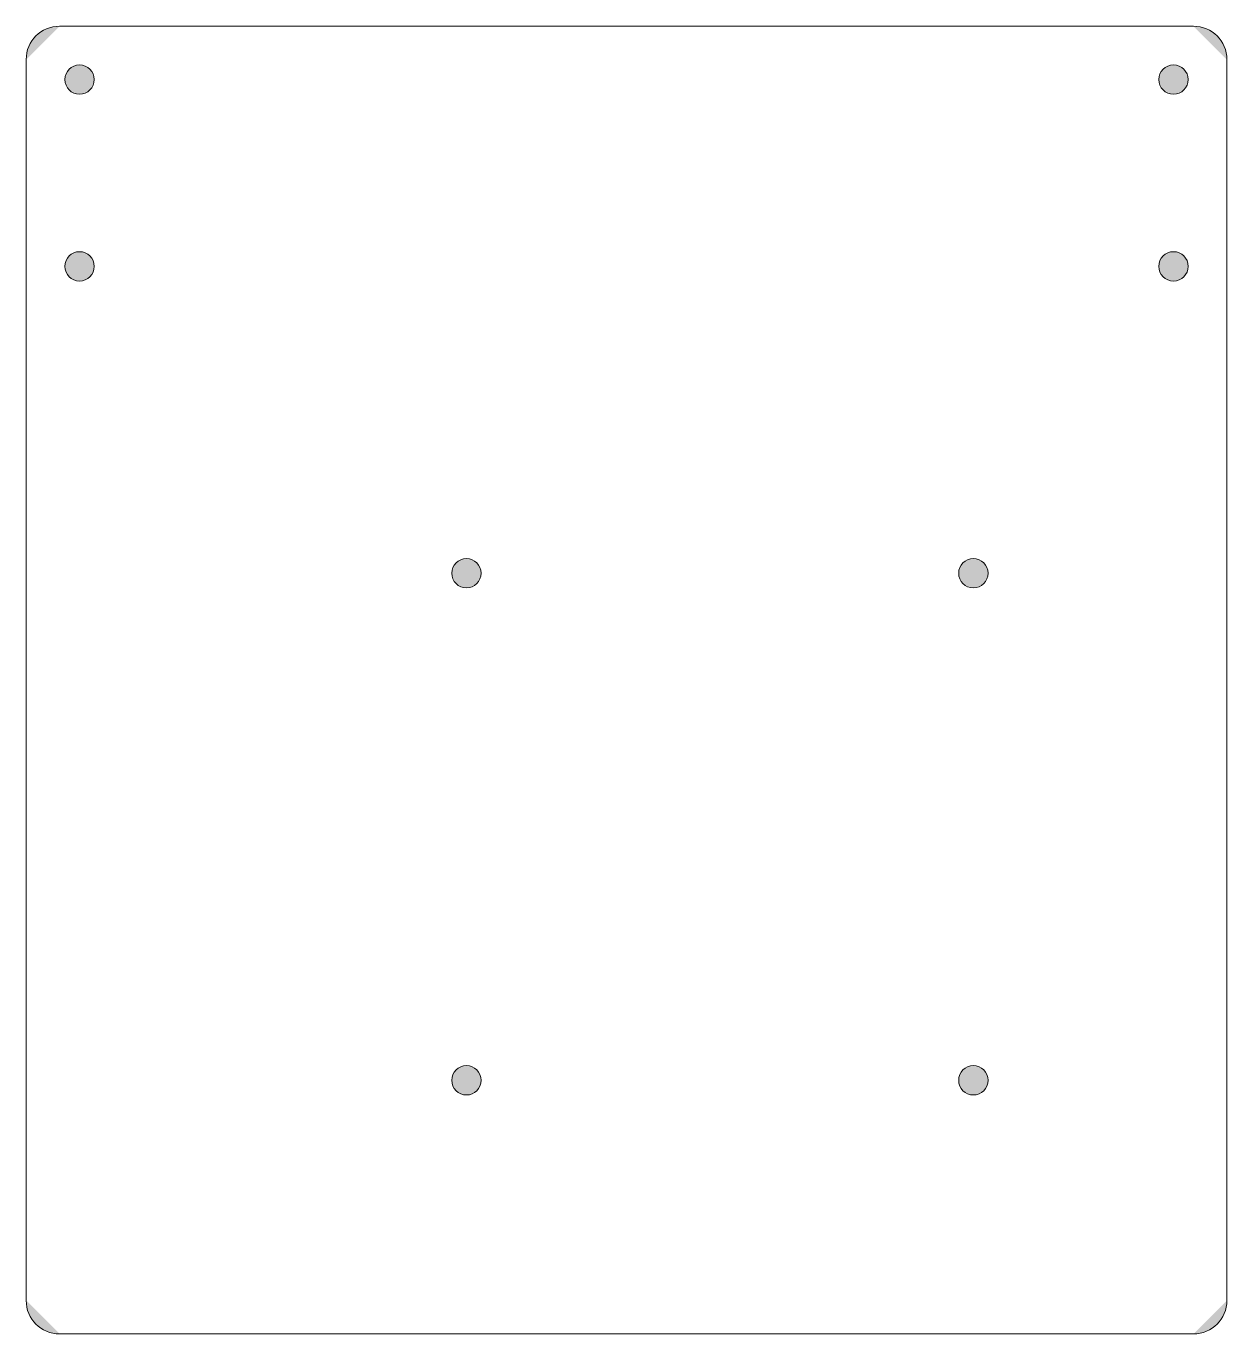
# Model space of a CAD drawing. Header units: millimetres. Extents: x 0.1 to 90.1, y 0.1 to 98.1.
import ezdxf

# ---------------------------------------------------------------- set-up
doc = ezdxf.new("R2010")
doc.units = ezdxf.units.MM
doc.header["$MEASUREMENT"] = 0
doc.layers.add('svg48', color=7, linetype='Continuous')

# ---------------------------------------------------------------- blocks, each defined once
blk = doc.blocks.new('block 7')
at = {"layer": 'svg48', "true_color": 0xffffff}
h = blk.add_hatch(color=7, dxfattribs=at)
h.dxf.hatch_style = 2
edge = h.paths.add_edge_path()
edge.add_spline(control_points=[(4.075, 95.171), (4.683, 95.171), (5.175, 94.678), (5.175, 94.071), (5.175, 93.463), (4.683, 92.971), (4.075, 92.971), (3.467, 92.971), (2.975, 93.463), (2.975, 94.071), (2.975, 94.678), (3.467, 95.171), (4.075, 95.171)], knot_values=[0, 0, 0, 0, 1, 1, 1, 2, 2, 2, 3, 3, 3, 4, 4, 4, 4], degree=3, periodic=1)
h = blk.add_hatch(color=7, dxfattribs=at)
h.dxf.hatch_style = 2
edge = h.paths.add_edge_path()
edge.add_spline(control_points=[(86.075, 95.171), (86.683, 95.171), (87.175, 94.678), (87.175, 94.071), (87.175, 93.463), (86.683, 92.971), (86.075, 92.971), (85.467, 92.971), (84.975, 93.463), (84.975, 94.071), (84.975, 94.678), (85.467, 95.171), (86.075, 95.171)], knot_values=[0, 0, 0, 0, 1, 1, 1, 2, 2, 2, 3, 3, 3, 4, 4, 4, 4], degree=3, periodic=1)
h = blk.add_hatch(color=7, dxfattribs=at)
h.dxf.hatch_style = 2
edge = h.paths.add_edge_path()
edge.add_spline(control_points=[(4.075, 81.171), (4.683, 81.171), (5.175, 80.678), (5.175, 80.071), (5.175, 79.463), (4.683, 78.971), (4.075, 78.971), (3.467, 78.971), (2.975, 79.463), (2.975, 80.071), (2.975, 80.678), (3.467, 81.171), (4.075, 81.171)], knot_values=[0, 0, 0, 0, 1, 1, 1, 2, 2, 2, 3, 3, 3, 4, 4, 4, 4], degree=3, periodic=1)
h = blk.add_hatch(color=7, dxfattribs=at)
h.dxf.hatch_style = 2
edge = h.paths.add_edge_path()
edge.add_spline(control_points=[(86.075, 81.171), (86.683, 81.171), (87.175, 80.678), (87.175, 80.071), (87.175, 79.463), (86.683, 78.971), (86.075, 78.971), (85.467, 78.971), (84.975, 79.463), (84.975, 80.071), (84.975, 80.678), (85.467, 81.171), (86.075, 81.171)], knot_values=[0, 0, 0, 0, 1, 1, 1, 2, 2, 2, 3, 3, 3, 4, 4, 4, 4], degree=3, periodic=1)
h = blk.add_hatch(color=7, dxfattribs=at)
h.dxf.hatch_style = 2
edge = h.paths.add_edge_path()
edge.add_spline(control_points=[(33.075, 58.171), (33.683, 58.171), (34.175, 57.678), (34.175, 57.071), (34.175, 56.463), (33.683, 55.971), (33.075, 55.971), (32.468, 55.971), (31.975, 56.463), (31.975, 57.071), (31.975, 57.678), (32.468, 58.171), (33.075, 58.171)], knot_values=[0, 0, 0, 0, 1, 1, 1, 2, 2, 2, 3, 3, 3, 4, 4, 4, 4], degree=3, periodic=1)
h = blk.add_hatch(color=7, dxfattribs=at)
h.dxf.hatch_style = 2
edge = h.paths.add_edge_path()
edge.add_spline(control_points=[(71.075, 58.171), (71.683, 58.171), (72.175, 57.678), (72.175, 57.071), (72.175, 56.463), (71.683, 55.971), (71.075, 55.971), (70.468, 55.971), (69.975, 56.463), (69.975, 57.071), (69.975, 57.678), (70.468, 58.171), (71.075, 58.171)], knot_values=[0, 0, 0, 0, 1, 1, 1, 2, 2, 2, 3, 3, 3, 4, 4, 4, 4], degree=3, periodic=1)
h = blk.add_hatch(color=7, dxfattribs=at)
h.dxf.hatch_style = 2
edge = h.paths.add_edge_path()
edge.add_spline(control_points=[(33.075, 20.171), (33.683, 20.171), (34.175, 19.678), (34.175, 19.071), (34.175, 18.463), (33.683, 17.971), (33.075, 17.971), (32.468, 17.971), (31.975, 18.463), (31.975, 19.071), (31.975, 19.678), (32.468, 20.171), (33.075, 20.171)], knot_values=[0, 0, 0, 0, 1, 1, 1, 2, 2, 2, 3, 3, 3, 4, 4, 4, 4], degree=3, periodic=1)
h = blk.add_hatch(color=7, dxfattribs=at)
h.dxf.hatch_style = 2
edge = h.paths.add_edge_path()
edge.add_spline(control_points=[(71.075, 20.171), (71.683, 20.171), (72.175, 19.678), (72.175, 19.071), (72.175, 18.463), (71.683, 17.971), (71.075, 17.971), (70.468, 17.971), (69.975, 18.463), (69.975, 19.071), (69.975, 19.678), (70.468, 20.171), (71.075, 20.171)], knot_values=[0, 0, 0, 0, 1, 1, 1, 2, 2, 2, 3, 3, 3, 4, 4, 4, 4], degree=3, periodic=1)
at = {"layer": 'svg48', "color": 1, "lineweight": 9, "true_color": 0xff0000}
for points in [[(4.075, 95.171), (4.683, 95.171), (5.175, 94.678), (5.175, 94.071), (5.175, 93.463), (4.683, 92.971), (4.075, 92.971), (3.467, 92.971), (2.975, 93.463), (2.975, 94.071), (2.975, 94.678), (3.467, 95.171), (4.075, 95.171)], [(86.075, 95.171), (86.683, 95.171), (87.175, 94.678), (87.175, 94.071), (87.175, 93.463), (86.683, 92.971), (86.075, 92.971), (85.467, 92.971), (84.975, 93.463), (84.975, 94.071), (84.975, 94.678), (85.467, 95.171), (86.075, 95.171)], [(4.075, 81.171), (4.683, 81.171), (5.175, 80.678), (5.175, 80.071), (5.175, 79.463), (4.683, 78.971), (4.075, 78.971), (3.467, 78.971), (2.975, 79.463), (2.975, 80.071), (2.975, 80.678), (3.467, 81.171), (4.075, 81.171)], [(86.075, 81.171), (86.683, 81.171), (87.175, 80.678), (87.175, 80.071), (87.175, 79.463), (86.683, 78.971), (86.075, 78.971), (85.467, 78.971), (84.975, 79.463), (84.975, 80.071), (84.975, 80.678), (85.467, 81.171), (86.075, 81.171)], [(33.075, 58.171), (33.683, 58.171), (34.175, 57.678), (34.175, 57.071), (34.175, 56.463), (33.683, 55.971), (33.075, 55.971), (32.468, 55.971), (31.975, 56.463), (31.975, 57.071), (31.975, 57.678), (32.468, 58.171), (33.075, 58.171)], [(71.075, 58.171), (71.683, 58.171), (72.175, 57.678), (72.175, 57.071), (72.175, 56.463), (71.683, 55.971), (71.075, 55.971), (70.468, 55.971), (69.975, 56.463), (69.975, 57.071), (69.975, 57.678), (70.468, 58.171), (71.075, 58.171)], [(33.075, 20.171), (33.683, 20.171), (34.175, 19.678), (34.175, 19.071), (34.175, 18.463), (33.683, 17.971), (33.075, 17.971), (32.468, 17.971), (31.975, 18.463), (31.975, 19.071), (31.975, 19.678), (32.468, 20.171), (33.075, 20.171)], [(71.075, 20.171), (71.683, 20.171), (72.175, 19.678), (72.175, 19.071), (72.175, 18.463), (71.683, 17.971), (71.075, 17.971), (70.468, 17.971), (69.975, 18.463), (69.975, 19.071), (69.975, 19.678), (70.468, 20.171), (71.075, 20.171)]]:
    blk.add_open_spline(points, degree=3, knots=[0, 0, 0, 0, 1, 1, 1, 2, 2, 2, 3, 3, 3, 4, 4, 4, 4], dxfattribs=at)
blk = doc.blocks.new('block 8')
at = {"layer": 'svg48', "true_color": 0xffffff}
h = blk.add_hatch(color=7, dxfattribs=at)
h.dxf.hatch_style = 2
edge = h.paths.add_edge_path()
edge.add_spline(control_points=[(2.575, 98.071), (1.194, 98.071), (0.075, 96.951), (0.075, 95.571), (0.075, 95.571), (0.075, 95.571), (0.075, 95.571)], knot_values=[0, 0, 0, 0, 0.352778, 0.352778, 0.352778, 0.705556, 0.705556, 0.705556, 0.705556], degree=3, periodic=0)
edge.add_line((0.075, 95.571), (2.575, 98.071))
h = blk.add_hatch(color=7, dxfattribs=at)
h.dxf.hatch_style = 2
edge = h.paths.add_edge_path()
edge.add_spline(control_points=[(90.075, 95.571), (90.075, 96.951), (88.956, 98.071), (87.575, 98.071), (87.575, 98.071), (87.575, 98.071), (87.575, 98.071)], knot_values=[0, 0, 0, 0, 0.352778, 0.352778, 0.352778, 0.705556, 0.705556, 0.705556, 0.705556], degree=3, periodic=0)
edge.add_line((87.575, 98.071), (90.075, 95.571))
h = blk.add_hatch(color=7, dxfattribs=at)
h.dxf.hatch_style = 2
edge = h.paths.add_edge_path()
edge.add_spline(control_points=[(0.075, 2.57), (0.075, 1.19), (1.194, 0.071), (2.575, 0.071)], knot_values=[0, 0, 0, 0, 0.352778, 0.352778, 0.352778, 0.352778], degree=3, periodic=0)
edge.add_line((2.575, 0.071), (0.075, 2.57))
h = blk.add_hatch(color=7, dxfattribs=at)
h.dxf.hatch_style = 2
edge = h.paths.add_edge_path()
edge.add_spline(control_points=[(87.575, 0.071), (88.956, 0.071), (90.075, 1.19), (90.075, 2.57)], knot_values=[0, 0, 0, 0, 0.352778, 0.352778, 0.352778, 0.352778], degree=3, periodic=0)
edge.add_line((90.075, 2.57), (87.575, 0.071))
at = {"layer": 'svg48', "color": 1, "lineweight": 15, "true_color": 0xff0000}
for points in [[(87.574, 98.072), (2.573, 98.072)], [(0.074, 2.573), (0.074, 95.573)], [(90.073, 95.573), (90.073, 2.573)], [(87.574, 0.071), (2.573, 0.071)]]:
    blk.add_lwpolyline(points, dxfattribs=at)
for points in [[(2.575, 98.071), (1.194, 98.071), (0.075, 96.951), (0.075, 95.571), (0.075, 95.571), (0.075, 95.571), (0.075, 95.571)], [(90.075, 95.571), (90.075, 96.951), (88.956, 98.071), (87.575, 98.071), (87.575, 98.071), (87.575, 98.071), (87.575, 98.071)]]:
    blk.add_open_spline(points, degree=3, knots=[0, 0, 0, 0, 1, 1, 1, 2, 2, 2, 2], dxfattribs=at)
for points in [[(0.075, 2.57), (0.075, 1.19), (1.194, 0.071), (2.575, 0.071)], [(87.575, 0.071), (88.956, 0.071), (90.075, 1.19), (90.075, 2.57)]]:
    blk.add_open_spline(points, degree=3, dxfattribs=at)

msp = doc.modelspace()

# ---------------------------------------------------------------- block references
at = {"layer": 'svg48'}
for name in ['block 8', 'block 7']:
    msp.add_blockref(name, (0, 0), dxfattribs=at)

doc.saveas('drawing.dxf')
